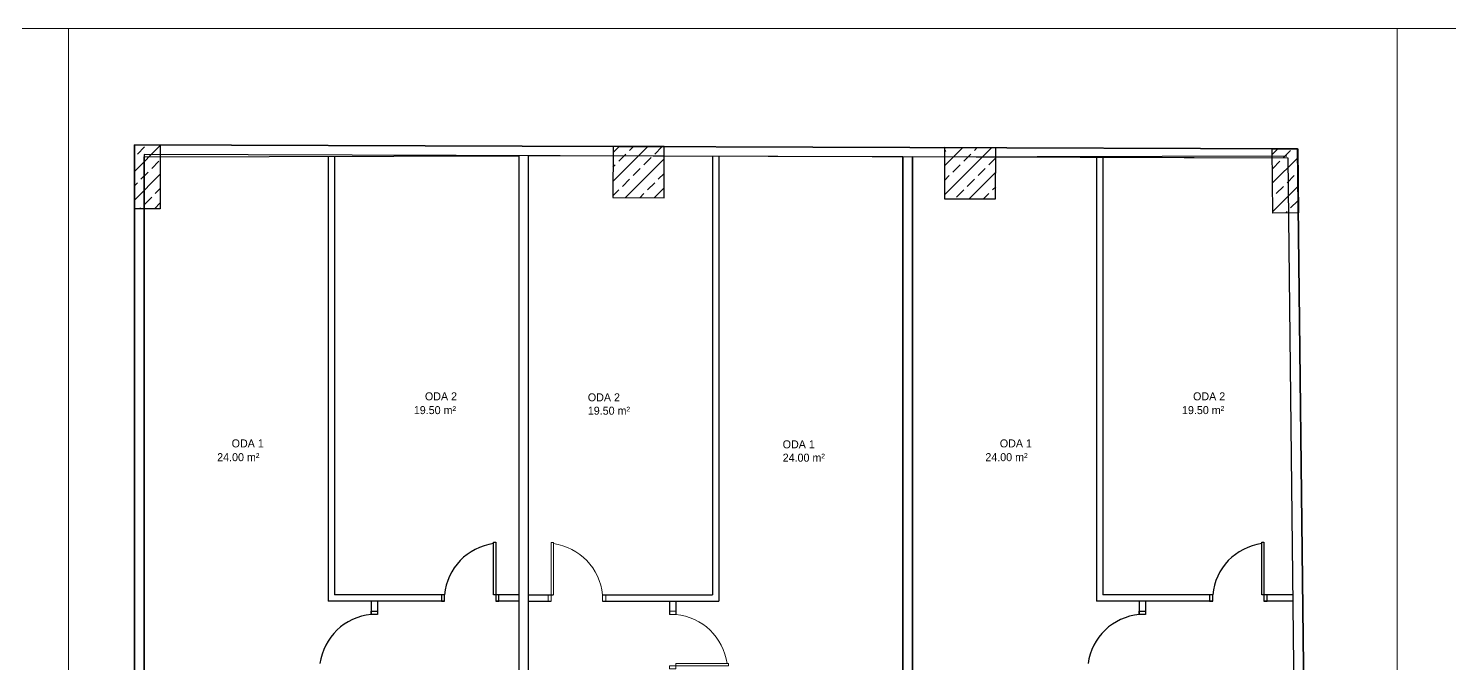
# Model space of a CAD drawing. Header units: centimetres. Extents: x 247996 to 315152, y -468471 to -440326.
# Drawn here: x 256563 to 258783, y -441319 to -440327 of the extents above; entities that cross this region are included whole.
import ezdxf

# ---------------------------------------------------------------- set-up
doc = ezdxf.new("R2010")
doc.units = ezdxf.units.CM
doc.layers.add('SCOTT-ANTED', color=144, linetype='CONTINUOUS', lineweight=0)
doc.layers.add('SCOTT-M_Kapi_Kesit', color=171, linetype='CONTINUOUS', lineweight=20)
doc.layers.add('SCOTT-MKDU0', color=50, linetype='CONTINUOUS')
doc.styles.add('MtXpl_Comic_Sans_MS', font='comic.ttf')

# ---------------------------------------------------------------- blocks, each defined once
blk = doc.blocks.new('asudhsaudhsa')
at = {"layer": 'SCOTT-M_Kapi_Kesit'}
for points in [[(526319.1, 4501829.3), (526319.1, 4501834.3), (526329.1, 4501834.3), (526329.1, 4501829.3), (526319.1, 4501829.3)], [(526319.1, 4501744.3), (526319.1, 4501749.3), (526329.1, 4501749.3), (526329.1, 4501744.3), (526319.1, 4501744.3)]]:
    blk.add_lwpolyline(points, dxfattribs=at)
blk.add_lwpolyline([(526329.1, 4501829.3), (526329.1, 4501826), (526410.9, 4501826), (526410.9, 4501829.3)], close=True, dxfattribs=at)
blk.add_arc((526320.8, 4501837.9), 88.9, 275.3081, 352.3253, dxfattribs=at)

msp = doc.modelspace()

# ---------------------------------------------------------------- linework, layer by layer
at = {"layer": 'SCOTT-ANTED'}
for p, q in [((276712.4, -440326.5), (248038.8, -440326.5)), ((256625.4, -440326.5), (256625.4, -447826.5)), ((258701, -440326.5), (258701, -447826.5))]:
    msp.add_line(p, q, dxfattribs=at)
at = {"layer": 'SCOTT-MKDU0', "color": 8, "ltscale": 0.03}
for p, q in [((258545.4, -440514.4), (256728.6, -440508.2)), ((256728.6, -440508.2), (256728.6, -443082.1)), ((256728.6, -440508.2), (258545.4, -440514.4)), ((256728.6, -443082.1), (256728.6, -440508.2)), ((256728.7, -440508.2), (256768.7, -440508.2)), ((256728.7, -440608.2), (256728.7, -440508.2)), ((256728.7, -440549.3), (256768.7, -440509.3)), ((256768.7, -440508.2), (256768.7, -440608.2)), ((256728.6, -440527.3), (256728.6, -441742.1)), ((256732.9, -440522.7), (256744.1, -440511.5)), ((258530.6, -440529.3), (256743.6, -440523.2)), ((256743.6, -440523.2), (256743.6, -443082.1)), ((256743.6, -440527.3), (257328.6, -440525.3)), ((256743.6, -440527.3), (256743.6, -441742.1)), ((256743.6, -441727.1), (256743.6, -440527.3)), ((257031.1, -440526.3), (257031.1, -441221)), ((257041.1, -440526.3), (257041.1, -441211)), ((257328.6, -440525.2), (257328.6, -441742.1)), ((257328.6, -440525.3), (257328.6, -441742.1)), ((257328.6, -440525.3), (257328.6, -441727.1)), ((257343.6, -440525.2), (257343.6, -441742.1)), ((257343.6, -440525.3), (257343.6, -441742.1)), ((257928.6, -440527.3), (257343.6, -440525.3)), ((257343.6, -440525.3), (257343.6, -441727.1)), ((257476, -440510.8), (257475.7, -440590.8)), ((257475.8, -440565.5), (257530.4, -440511)), ((257476, -440520.5), (257485.6, -440510.8)), ((257556, -440511), (257476, -440510.8)), ((257485, -440533.9), (257496.2, -440522.7)), ((257495.4, -440590.8), (257555.9, -440530.3)), ((257501.8, -440517.1), (257508, -440510.9)), ((257524.3, -440539.6), (257535.5, -440528.3)), ((257541.1, -440522.7), (257552.3, -440511.5)), ((257555.7, -440591), (257556, -440511)), ((257631.1, -440526.3), (257631.1, -441211)), ((257641.1, -440526.3), (257641.1, -441221)), ((257928.6, -440527.3), (257928.6, -441742.1)), ((257928.6, -440527.3), (257928.6, -441742.1)), ((257928.6, -441727.1), (257928.6, -440527.3)), ((257943.6, -440527.3), (258528.6, -440525.3)), ((257943.6, -440527.3), (257943.6, -441742.1)), ((257943.6, -441727.1), (257943.6, -440527.3)), ((258530.6, -440529.3), (257943.6, -440527.3)), ((257943.6, -440527.3), (257943.6, -441727.1)), ((257943.6, -440527.3), (257943.6, -441742.1)), ((257994, -440512.5), (257993.7, -440592.5)), ((257993.7, -440586.4), (258067.4, -440512.8)), ((257993.9, -440541.4), (258022.6, -440512.6)), ((258074, -440512.8), (257994, -440512.5)), ((257994, -440518.8), (257995.7, -440517.1)), ((258023.8, -440533.9), (258035, -440522.7)), ((258040.6, -440517.1), (258045, -440512.7)), ((258063.1, -440539.6), (258073.9, -440528.7)), ((258073.7, -440592.8), (258074, -440512.8)), ((258231.1, -440526.3), (258231.1, -441221)), ((258241.1, -440526.3), (258241.1, -441211)), ((258505.6, -440514.9), (258545.5, -440514.4)), ((258505.6, -440523.5), (258514.4, -440514.8)), ((258506.7, -440614.9), (258505.6, -440514.9)), ((258506.2, -440567.9), (258545.7, -440528.4)), ((258523.3, -440528.3), (258534.5, -440517.1)), ((258560.7, -443159.5), (258530.6, -440529.3)), ((258544.3, -441727.1), (258530.6, -440529.3)), ((258575.7, -443160.1), (258545.4, -440514.4)), ((258545.4, -440514.4), (258575.7, -443160.1)), ((258545.5, -440514.4), (258546.7, -440614.4)), ((256738.5, -440562), (256749.7, -440550.8)), ((256755.3, -440545.2), (256766.5, -440533.9)), ((257475.9, -440543), (257479.4, -440539.6)), ((257507.4, -440556.4), (257518.6, -440545.2)), ((257546.7, -440562), (257555.9, -440552.9)), ((258006.9, -440550.8), (258018.2, -440539.6)), ((258032.4, -440592.7), (258073.9, -440551.2)), ((258046.2, -440556.4), (258057.5, -440545.2)), ((258506.5, -440545.2), (258517.7, -440533.9)), ((258545.8, -440550.8), (258546, -440550.6)), ((256728.7, -440594.2), (256768.7, -440554.2)), ((256728.7, -440571.7), (256732.9, -440567.6)), ((257490.6, -440573.2), (257501.8, -440562)), ((257529.9, -440578.8), (257541.1, -440567.6)), ((257540.2, -440591), (257555.8, -440575.4)), ((257993.8, -440563.9), (258001.3, -440556.4)), ((258029.4, -440573.2), (258040.6, -440562)), ((258068.7, -440578.8), (258073.8, -440573.7)), ((258506.7, -440612.3), (258546.2, -440572.8)), ((258512.1, -440584.5), (258523.3, -440573.2)), ((258528.9, -440567.6), (258540.1, -440556.4)), ((256744.1, -440601.3), (256755.3, -440590.1)), ((256760.9, -440584.5), (256768.7, -440576.6)), ((257475.7, -440588.1), (257485, -440578.8)), ((257475.7, -440590.8), (257555.7, -440591)), ((257517.8, -440590.9), (257524.3, -440584.5)), ((257993.7, -440592.5), (258073.7, -440592.8)), ((258012.6, -440590.1), (258023.8, -440578.8)), ((258054.8, -440592.8), (258063.1, -440584.5)), ((258506.4, -440590.1), (258506.5, -440590.1)), ((258534.5, -440606.9), (258545.8, -440595.7)), ((256768.7, -440608.2), (256728.7, -440608.2)), ((256737.2, -440608.2), (256738.5, -440606.9)), ((256759.6, -440608.2), (256768.7, -440599.1)), ((258546.7, -440614.4), (258506.7, -440614.9)), ((258526.8, -440614.6), (258528.9, -440612.5)), ((257212.8, -441211), (257041.1, -441211)), ((257328.6, -441211), (257289.5, -441211)), ((257343.6, -441211), (257382.7, -441211)), ((257459.4, -441211), (257631.1, -441211)), ((258412.8, -441211), (258241.1, -441211)), ((258538.4, -441211), (258489.5, -441211)), ((257212.8, -441221), (257031.1, -441221)), ((257212.8, -441221), (257031.1, -441221)), ((257098, -441220.7), (257098, -441241.8)), ((257108, -441220.7), (257108, -441241.8)), ((257328.6, -441221), (257292.8, -441221)), ((257328.6, -441221), (257292.8, -441221)), ((257343.6, -441221), (257379.4, -441221)), ((257343.6, -441221), (257379.4, -441221)), ((257459.4, -441221), (257641.1, -441221)), ((257459.4, -441221), (257641.1, -441221)), ((257564.2, -441220.7), (257564.2, -441241.8)), ((257574.2, -441220.7), (257574.2, -441241.8)), ((258412.8, -441221), (258231.1, -441221)), ((258412.8, -441221), (258231.1, -441221)), ((258298, -441220.7), (258298, -441241.8)), ((258308, -441220.7), (258308, -441241.8)), ((258538.5, -441221), (258492.8, -441221)), ((258538.5, -441221), (258492.8, -441221))]:
    msp.add_line(p, q, dxfattribs=at)
for points in [[(257292.8, -441211), (257289.5, -441211), (257289.5, -441129.1), (257292.8, -441129.1)], [(258492.8, -441211), (258489.5, -441211), (258489.5, -441129.1), (258492.8, -441129.1)]]:
    msp.add_lwpolyline(points, close=True, dxfattribs=at)
for points in [[(257207.8, -441221), (257212.8, -441221), (257212.8, -441211), (257207.8, -441211), (257207.8, -441221)], [(257292.8, -441221), (257297.8, -441221), (257297.8, -441211), (257292.8, -441211), (257292.8, -441221)], [(258407.8, -441221), (258412.8, -441221), (258412.8, -441211), (258407.8, -441211), (258407.8, -441221)], [(258492.8, -441221), (258497.8, -441221), (258497.8, -441211), (258492.8, -441211), (258492.8, -441221)], [(257108, -441236.8), (257108, -441241.8), (257098, -441241.8), (257098, -441236.8), (257108, -441236.8)], [(258308, -441236.8), (258308, -441241.8), (258298, -441241.8), (258298, -441236.8), (258308, -441236.8)]]:
    msp.add_lwpolyline(points, dxfattribs=at)
for centre, start, end in [((257301.3, -441219.2), 97.6747, 174.6919), ((258501.3, -441219.2), 97.6747, 174.6919), ((257106.2, -441330.4), 95.3081, 172.3253), ((258306.2, -441330.4), 95.3081, 172.3253)]:
    msp.add_arc(centre, 88.9, start, end, dxfattribs=at)

# ---------------------------------------------------------------- block references
at = {"layer": 'SCOTT-MKDU0', "color": 8, "ltscale": 0.03, "rotation": 90.00000000000001}
msp.add_blockref('asudhsaudhsa', (4759208.8, -967540.1), dxfattribs=at)
at = {"layer": 'SCOTT-MKDU0', "color": 8, "ltscale": 0.03, "xscale": -1, "rotation": 180}
msp.add_blockref('asudhsaudhsa', (-268754.8, 4060507.5), dxfattribs=at)

# ---------------------------------------------------------------- texts
at = {"layer": 'SCOTT-MKDU0', "color": 8, "ltscale": 0.03, "style": 'MtXpl_Comic_Sans_MS'}
for s, p in [('ODA 2', (257182.1, -440907.4)), ('ODA 2', (258382.1, -440907.4)), ('19.50 m²', (257164.8, -440928.9)), ('19.50 m²', (258364.8, -440928.9)), ('ODA 1', (256880.2, -440980.9)), ('ODA 1', (258080.2, -440980.9)), ('24.00 m²', (256857.6, -441002.4)), ('24.00 m²', (258057.6, -441002.4))]:
    msp.add_text(s, height=12.5, dxfattribs=at).set_placement(p)
at = {"layer": 'SCOTT-MKDU0', "color": 8, "ltscale": 0.03, "char_height": 12.5, "attachment_point": 7}
for s, insert in [('{\\fComic Sans MS|b0|i0|c162|p66;ODA 2\\P19.50 m²}', (257436.6, -440930)), ('{\\fComic Sans MS|b0|i0|c162|p66;ODA 1\\P24.00 m²}', (257741, -441003.4))]:
    msp.add_mtext_dynamic_manual_height_columns(s, width=374.89, gutter_width=12.5, heights=[0], dxfattribs=dict(at, insert=insert))

doc.saveas('drawing.dxf')
